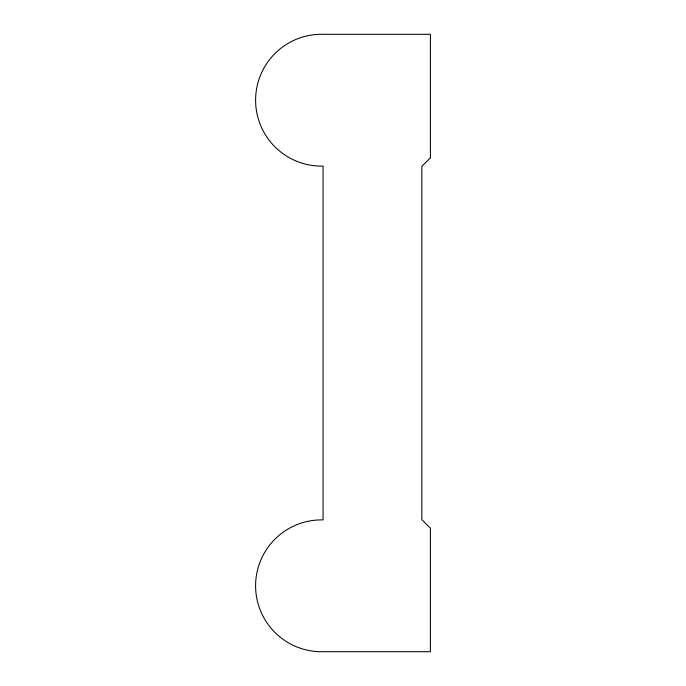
<?xml version="1.0" encoding="UTF-8"?>
<svg xmlns="http://www.w3.org/2000/svg" width="686" height="686" viewBox="0 0 686 686"><rect width="100%" height="100%" fill="white"/><g stroke="black" fill="none" stroke-linecap="round" stroke-linejoin="round"><path stroke-width="1.03" d="M430.405 157.797L421.83 166.372L421.83 519.628L430.405 528.203L430.405 651.7L323.063 651.7A65.907 65.907 0 0 1 255.595 585.81A65.907 65.907 0 0 1 323.063 519.919L323.063 166.081A65.907 65.907 0 0 1 255.595 100.19A65.907 65.907 0 0 1 323.063 34.3L430.405 34.3L430.405 157.797"/></g></svg>
